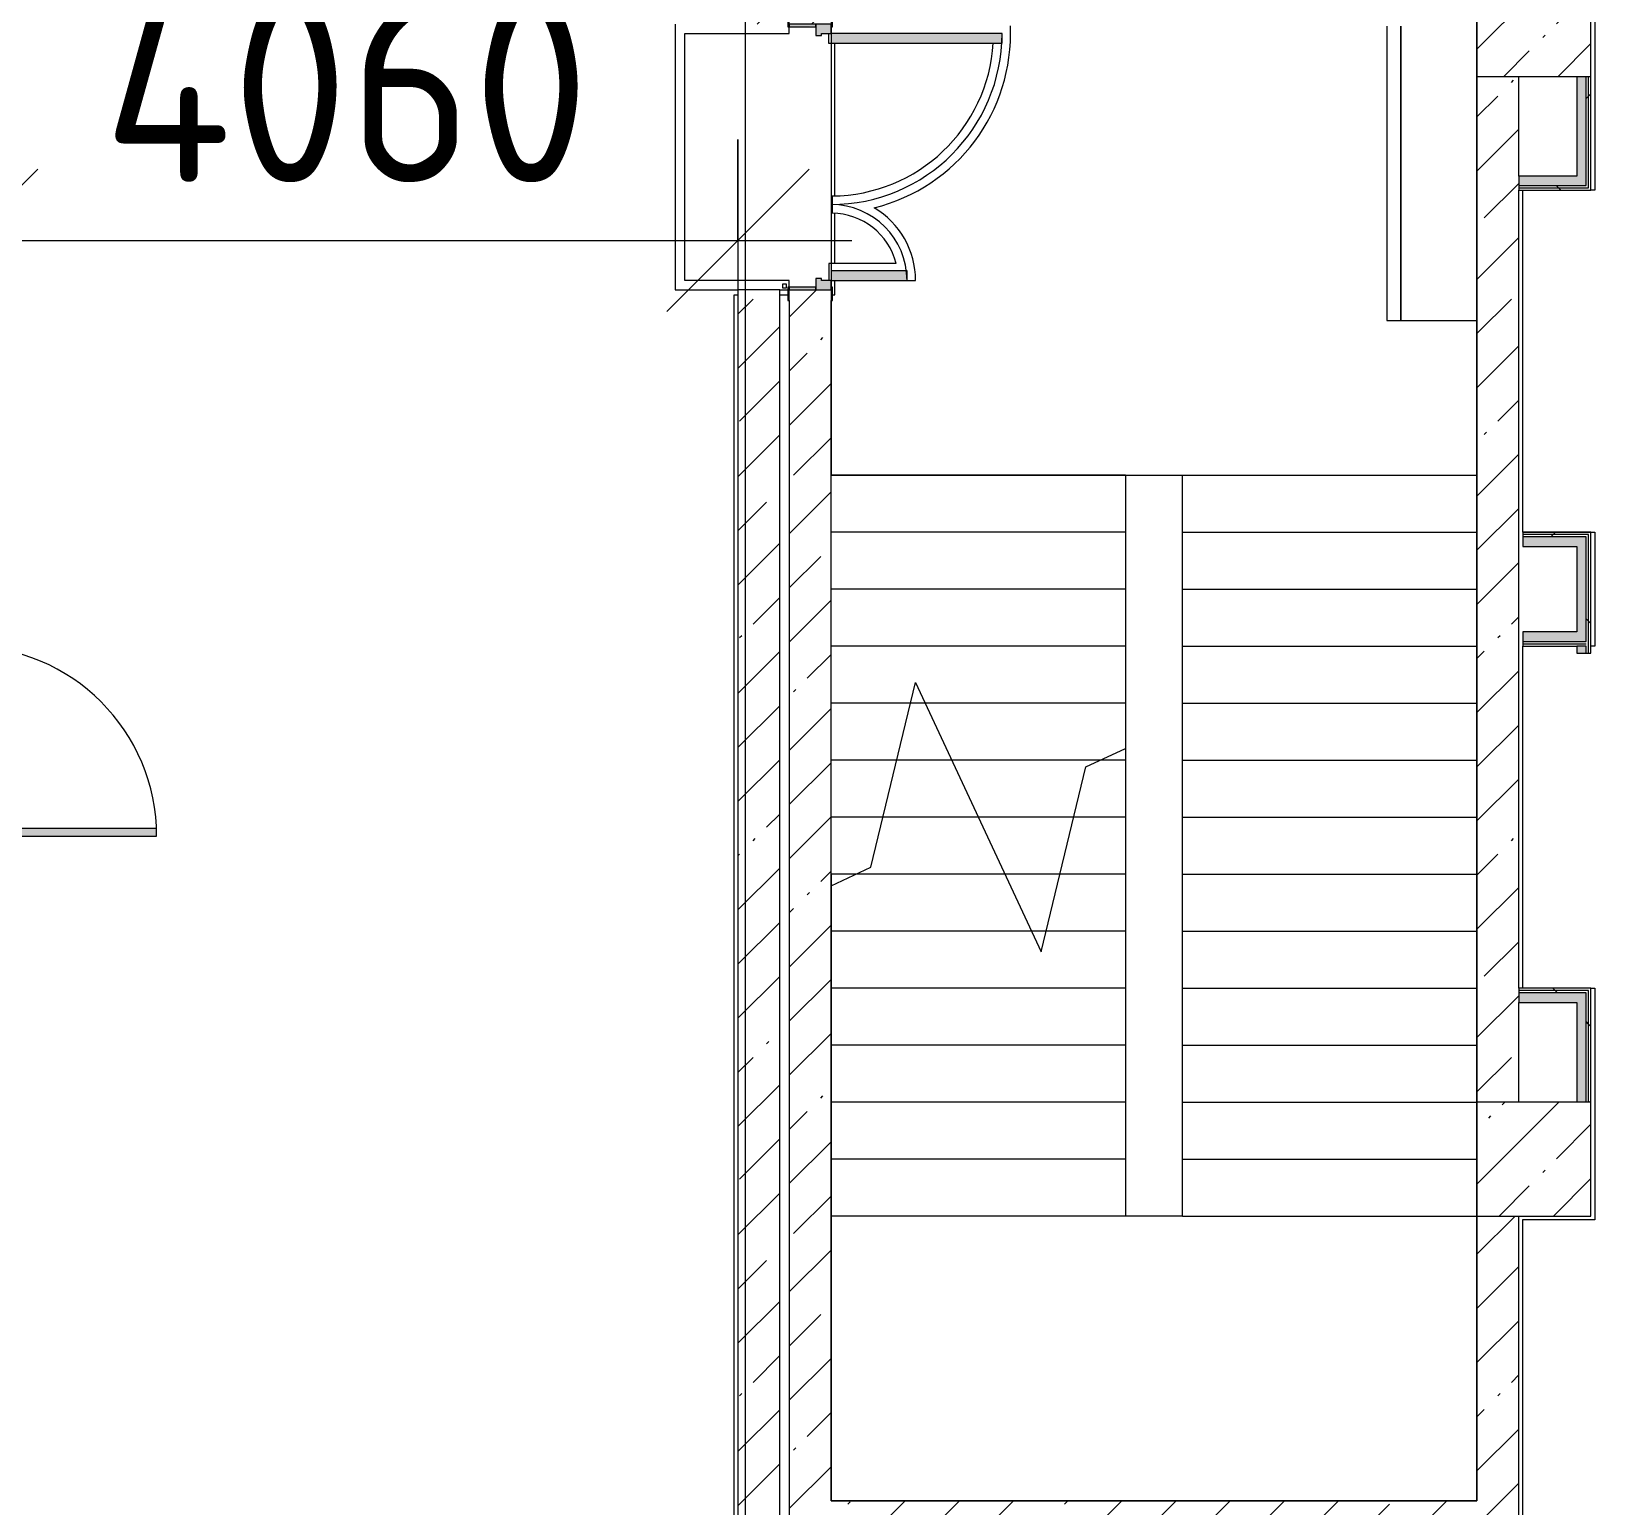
# Model space of a CAD drawing. Header units: millimetres. Extents: x -7229 to 196340, y -8553 to 29000.
# Drawn here: x 34550 to 42780, y 15175 to 22937 of the extents above; entities that cross this region are included whole.
import ezdxf

# ---------------------------------------------------------------- set-up
doc = ezdxf.new("R2010")
doc.units = ezdxf.units.MM
for name, color, linetype, lineweight in [('A-ANNO-DIMS', 7, 'Continuous', 9), ('A-ANNO-DIMS-500', 7, 'Continuous', 9), ('A-WALL', 7, 'Continuous', 5), ('A-WALL-1', 7, 'Continuous', 9), ('I-WALL', 7, 'Continuous', 5), ('S-COLS', 7, 'Continuous', 5), ('S-STRS', 7, 'Continuous', 5), ('S-STRS-MBND', 7, 'Continuous', 5), ('Оси', 7, 'Continuous', 9)]:
    doc.layers.add(name, color=color, linetype=linetype, lineweight=lineweight)
for name, color, linetype, lineweight, true_color in [('A-DOOR-3', 7, 'Continuous', 5, 0xe2e2e2), ('A-DOOR-4', 7, 'Continuous', 5, 0xaaaaaa), ('A-DOOR-FRAM-2', 7, 'Continuous', 5, 0xe2e2e2), ('A-DOOR-FRAM-3', 7, 'Continuous', 5, 0xaaaaaa), ('A-FLOR-2', 7, 'Continuous', 5, 0xaaaaaa), ('I-WALL-1', 7, 'Continuous', 5, 0xe7e7e7)]:
    doc.layers.add(name, color=color, linetype=linetype, lineweight=lineweight, true_color=true_color)
doc.styles.add('ISOCPEUR', font='isocpeur.ttf', dxfattribs={"width": 0.9, "height": 1000})
doc.dimstyles.new('ISO-2_0_0_9К_Средний_округл2', dxfattribs={"dimscale": 304.8, "dimtxt": 995.981176, "dimasz": 2.46063, "dimexe": 1.968504, "dimexo": 0, "dimgap": 0, "dimtad": 1, "dimdec": 0, "dimrnd": 10, "dimzin": 0, "dimdsep": 46, "dimtxsty": 'ISOCPEUR', "dimblk1": 'OBLIQUE', "dimblk2": 'OBLIQUE', "dimsah": 1, "dimcen": 0.09, "dimdle": 1.968504, "dimazin": 0, "dimtfac": 1, "dimtdec": 4, "dimtix": 1, "dimtmove": 0, "dimatfit": 3, "dimfxl": 1, "dimtvp": 1, "dimtolj": 1, "dimtzin": 0, "dimarcsym": 2})
pattern_1 = [(45, (0, 0), (-285.123, 285.123), []), (45, (285.12, 0), (-285.123, 285.123), [504.031, -100.806, 16.764, -84.042])]
pattern_2 = [(45, (0, 0), (-530.33, 530.33), []), (135, (0, 0), (-530.33, -530.33), [])]

# ---------------------------------------------------------------- blocks, each defined once
blk = doc.blocks.new('BSC_Колонна _Прямоугольная - 600х600-V37-1_2_3_птичка зашивка')
at = {"layer": 'S-COLS'}
h = blk.add_hatch(dxfattribs=at)
h.set_pattern_fill('FP_51', color=256, style=0, pattern_type=2)
h.set_pattern_definition([(45, (-42460, -17000), (-285.123, 285.123), []), (45, (-42174.88, -17000), (-285.123, 285.123), [504.031, -100.806, 16.764, -84.042])])
h.paths.add_polyline_path([(-300, -300), (300, -300), (300, 300), (-300, 300), (-300, 265.9)])
for p, q in [((300, 300), (-300, 300)), ((-300, 300), (-300, -300)), ((300, -300), (300, 300)), ((-300, -300), (300, -300))]:
    blk.add_line(p, q, dxfattribs=at)
blk = doc.blocks.new('BSC_Колонна _Прямоугольная - 600х600-V38-1_2_3_птичка зашивка')
at = {"layer": 'S-COLS'}
h = blk.add_hatch(dxfattribs=at)
h.set_pattern_fill('FP_52', color=256, style=0, pattern_type=2)
h.set_pattern_definition([(45, (-42460, -23000), (-285.123, 285.123), []), (45, (-42174.88, -23000), (-285.123, 285.123), [504.031, -100.806, 16.764, -84.042])])
h.paths.add_polyline_path([(300, -300), (300, 300), (-300, 300), (-300, -300), (142, -300)])
for p, q in [((300, 300), (-300, 300)), ((-300, 300), (-300, -300)), ((300, -300), (300, 300)), ((-300, -300), (300, -300))]:
    blk.add_line(p, q, dxfattribs=at)
blk = doc.blocks.new('110_Дверь_СКБ_2Ст - Д-1 Лестничная клетка EIS60-V83-1_2_3_птичка зашивка')
at = {"layer": 'A-DOOR-3'}
for points in [[(-587.5, 344.1), (-587.5, 1010), (-637.5, 1010), (-637.5, 110), (-587.5, 110)], [(662.5, 510), (612.5, 510), (612.5, 110), (662.5, 110), (662.5, 344.1)], [(712.5, -110), (712.5, 30), (697.5, 30), (697.5, -110)]]:
    blk.add_hatch(color=256, dxfattribs=at).paths.add_polyline_path(points)
h = blk.add_hatch(color=256, dxfattribs=at)
h.paths.add_polyline_path([(712.5, 98.9), (712.5, 110), (662.5, 110), (662.5, 60), (652.5, 60), (652.5, 30), (712.5, 30)])
h.paths.add_polyline_path([(-627.5, 50), (-627.5, 60), (-637.5, 60), (-637.5, 110), (-687.5, 110), (-687.5, 30), (-627.5, 30)])
at = {"layer": 'A-DOOR-FRAM-2'}
for points in [[(-672.5, 118), (-742.5, 118), (-742.5, 110), (-672.5, 110)], [(767.5, 118), (697.5, 118), (697.5, 110), (767.5, 110)], [(-672.5, -110), (-677.5, 30), (-687.5, 30), (-687.5, -110), (-677.5, -110)], [(-672.5, -110), (-742.5, -110), (-742.5, -118), (-672.5, -118)], [(767.5, -110), (697.5, -110), (697.5, -118), (767.5, -118)]]:
    blk.add_hatch(color=256, dxfattribs=at).paths.add_polyline_path(points)
at = {"layer": 'A-DOOR-4'}
for p, q in [((-637.5, 1010), (-637.5, 110)), ((-587.5, 1010), (-637.5, 1010)), ((-587.5, 110), (-587.5, 1010)), ((662.5, 510), (612.5, 510)), ((612.5, 510), (612.5, 110)), ((662.5, 110), (662.5, 510)), ((-637.5, 110), (-587.5, 110)), ((612.5, 110), (662.5, 110))]:
    blk.add_line(p, q, dxfattribs=at)
for centre, radius, start, end in [((-637.5, 110), 900, 0, 90), ((662.5, 110), 400, 90, 180)]:
    blk.add_arc(centre, radius, start, end, dxfattribs=at)
at = {"layer": 'A-DOOR-FRAM-3'}
for p, q in [((-672.5, 118), (-742.5, 118)), ((-742.5, 118), (-742.5, 110)), ((-742.5, 110), (-672.5, 110)), ((-637.5, 110), (-687.5, 110)), ((-687.5, 110), (-687.5, 30)), ((-672.5, 110), (-672.5, 118)), ((-637.5, 60), (-637.5, 110)), ((662.5, 110), (662.5, 60)), ((712.5, 110), (662.5, 110)), ((767.5, 118), (697.5, 118)), ((697.5, 118), (697.5, 110)), ((697.5, 110), (767.5, 110)), ((712.5, 30), (712.5, 110)), ((767.5, 110), (767.5, 118)), ((-687.5, 30), (-627.5, 30)), ((-672.5, 30), (-687.5, 30)), ((-687.5, 30), (-687.5, -110)), ((-672.5, -110), (-672.5, 30)), ((-627.5, 60), (-637.5, 60)), ((-627.5, 30), (-627.5, 60)), ((662.5, 60), (652.5, 60)), ((652.5, 60), (652.5, 30)), ((652.5, 30), (712.5, 30)), ((712.5, 30), (697.5, 30)), ((697.5, 30), (697.5, -110)), ((712.5, -110), (712.5, 30)), ((-672.5, -110), (-742.5, -110)), ((-742.5, -110), (-742.5, -118)), ((-742.5, -118), (-672.5, -118)), ((-687.5, -110), (-672.5, -110)), ((-672.5, -118), (-672.5, -110)), ((697.5, -110), (712.5, -110)), ((767.5, -110), (697.5, -110)), ((697.5, -110), (697.5, -118)), ((697.5, -118), (767.5, -118)), ((767.5, -118), (767.5, -110))]:
    blk.add_line(p, q, dxfattribs=at)
blk = doc.blocks.new('110_Дверь_СКБ_1Ст_Внутренняя1 - Д-4к_п__1100x2100h_Артистические EI30-23988509-1_2_3_птичка зашивка')
at = {"layer": 'A-DOOR-3'}
h = blk.add_hatch(color=256, dxfattribs=at)
h.paths.add_polyline_path([(537.5, 100), (512.5, 100), (512.5, 60), (502.5, 60), (502.5, 20), (537.5, 20)])
h.paths.add_polyline_path([(-477.5, 60), (-487.5, 60), (-487.5, 100), (-512.5, 100), (-512.5, 20), (-477.5, 20), (-477.5, 44)])
at = {"layer": 'A-DOOR-4'}
h = blk.add_hatch(dxfattribs=at)
h.set_pattern_fill('FP_59', color=256, style=0, pattern_type=2)
h.set_pattern_definition([(135, (1751.41, 164.685), (-14.14214, -14.14214), []), (225, (1751.41, 164.685), (14.14214, -14.14214), [])])
h.paths.add_polyline_path([(562.5, 100), (537.5, 100), (537.5, -100), (562.5, -100)])
at = {"layer": 'A-DOOR-FRAM-2'}
for points in [[(512.5, 100), (512.5, 1100), (472.5, 1100), (472.5, 100)], [(-497.5, 100), (-497.5, 108), (-567.5, 108), (-567.5, 100), (-512.5, 100)], [(592.5, 108), (522.5, 108), (522.5, 100), (592.5, 100)], [(-497.5, 20), (-512.5, 20), (-512.5, -100), (-497.5, -100), (-497.5, -72.6)], [(537.5, 20), (522.5, 20), (522.5, -100), (537.5, -100)], [(-497.5, -108), (-497.5, -100), (-567.5, -100), (-567.5, -108), (-512.5, -108)], [(592.5, -108), (592.5, -100), (522.5, -100), (522.5, -108), (562.5, -108)]]:
    blk.add_hatch(color=256, dxfattribs=at).paths.add_polyline_path(points)
at = {"layer": 'A-DOOR-FRAM-3'}
h = blk.add_hatch(dxfattribs=at)
h.set_pattern_fill('FP_60', color=256, style=0, pattern_type=2)
h.set_pattern_definition([(45, (-371.384, 164.685), (-14.1421, 14.1421), []), (135, (-371.384, 164.685), (-14.1421, -14.1421), [])])
h.paths.add_polyline_path([(-512.5, -100), (-512.5, 100), (-537.5, 100), (-537.5, -100)])
at = {"layer": 'A-DOOR-4'}
for p, q in [((512.5, 1100), (472.5, 1100)), ((472.5, 1100), (472.5, 100)), ((512.5, 100), (512.5, 1100)), ((472.5, 100), (512.5, 100))]:
    blk.add_line(p, q, dxfattribs=at)
blk.add_arc((512.5, 100), 1000, 90, 180, dxfattribs=at)
at = {"layer": 'A-DOOR-FRAM-3'}
for p, q in [((-497.5, 108), (-567.5, 108)), ((-567.5, 108), (-567.5, 100)), ((-567.5, 100), (-497.5, 100)), ((-512.5, 100), (-537.5, 100)), ((-537.5, 100), (-537.5, -100)), ((-487.5, 100), (-512.5, 100)), ((-512.5, 100), (-512.5, 20)), ((-512.5, -100), (-512.5, 100)), ((-497.5, 100), (-512.5, 100)), ((-512.5, 100), (-512.5, 99)), ((-512.5, 99), (-497.5, 99)), ((-497.5, 100), (-497.5, 108)), ((-497.5, 99), (-497.5, 100)), ((-487.5, 60), (-487.5, 100)), ((512.5, 100), (512.5, 60)), ((537.5, 100), (512.5, 100)), ((592.5, 108), (522.5, 108)), ((522.5, 108), (522.5, 100)), ((537.5, 100), (522.5, 100)), ((522.5, 100), (522.5, 99)), ((522.5, 100), (592.5, 100)), ((522.5, 99), (537.5, 99)), ((537.5, 20), (537.5, 100)), ((562.5, 100), (537.5, 100)), ((537.5, 100), (537.5, -100)), ((537.5, 99), (537.5, 100)), ((562.5, -100), (562.5, 100)), ((592.5, 100), (592.5, 108)), ((-512.5, 20), (-477.5, 20)), ((-497.5, 20), (-512.5, 20)), ((-512.5, 20), (-512.5, -100)), ((-497.5, -100), (-497.5, 20)), ((-477.5, 60), (-487.5, 60)), ((-477.5, 20), (-477.5, 60)), ((512.5, 60), (502.5, 60)), ((502.5, 60), (502.5, 20)), ((502.5, 20), (537.5, 20)), ((537.5, 20), (522.5, 20)), ((522.5, 20), (522.5, -100)), ((537.5, -100), (537.5, 20)), ((-497.5, -100), (-567.5, -100)), ((-567.5, -100), (-567.5, -108)), ((-567.5, -108), (-497.5, -108)), ((-537.5, -100), (-512.5, -100)), ((-512.5, -100), (-497.5, -100)), ((-497.5, -108), (-497.5, -100)), ((522.5, -100), (537.5, -100)), ((592.5, -100), (522.5, -100)), ((522.5, -100), (522.5, -108)), ((522.5, -108), (592.5, -108)), ((537.5, -100), (562.5, -100)), ((592.5, -108), (592.5, -100))]:
    blk.add_line(p, q, dxfattribs=at)
blk = doc.blocks.new('Зашивка приборов отопления6 - Зашивка приборов отопления-33276534-1_2_3_птичка зашивка')
at = {"layer": 'A-WALL'}
for p, q in [((75235, 535), (73684.6, 535)), ((73684.6, 535), (73684.6, 460)), ((73684.6, 460), (73684.6, 60)), ((73684.6, 460), (75235, 460)), ((75235, 460), (73685, 460)), ((73685, 460), (73685, 60))]:
    blk.add_line(p, q, dxfattribs=at)
blk = doc.blocks.new('DIMBLOCK1-1_2_3_птичка зашивка')
at = {"layer": 'A-ANNO-DIMS-500'}
for p, q in [((34210, 22366.8), (34210, 21236.4)), ((34210, 21836.4), (34210, 22366.8)), ((38270, 22366.8), (38270, 21236.4)), ((38270, 21836.4), (38270, 22366.8)), ((33610, 21836.4), (38870, 21836.4))]:
    blk.add_line(p, q, dxfattribs=at)
at = {"layer": 'A-ANNO-DIMS-500', "lineweight": 20}
for p, q in [((34210, 21836.4), (34585, 22211.4)), ((38270, 21836.4), (38645, 22211.4)), ((34210, 21836.4), (33835, 21461.4)), ((38270, 21836.4), (37895, 21461.4))]:
    blk.add_line(p, q, dxfattribs=at)
at = {"layer": 'A-ANNO-DIMS-500', "color": 0, "insert": (34928, 23142.9), "char_height": 1000, "width": 3148.833, "attachment_point": 1, "line_spacing_factor": 1.149209, "style": 'ISOCPEUR'}
blk.add_mtext('4060', dxfattribs=at)
blk = doc.blocks.new('_Oblique')
at = {"color": 0, "linetype": 'ByBlock', "lineweight": -2}
blk.add_line((-0.5, -0.5), (0.5, 0.5), dxfattribs=at)

msp = doc.modelspace()

# ---------------------------------------------------------------- hatches: boundary and pattern name
at = {"layer": 'I-WALL'}
h = msp.add_hatch(dxfattribs=at)
h.set_pattern_fill('FP_1', color=256, style=0, pattern_type=2)
h.set_pattern_definition(pattern_1)
h.paths.add_polyline_path([(38270, 15200), (38490, 15200), (38490, 21575.3), (38270, 21575.3), (38270, 18862.5)])
h.paths.add_polyline_path([(38270, 22975.3), (38490, 22975.3), (38490, 23400), (38270, 23400), (38270, 23004)])
h = msp.add_hatch(dxfattribs=at)
h.set_pattern_fill('FP_1', color=256, style=0, pattern_type=2)
h.set_pattern_definition(pattern_1)
h.paths.add_polyline_path([(38760, 10450), (38757.9, 12125), (38540, 12125), (38540, 10450)])
h.paths.add_polyline_path([(38540, 13525), (38760, 13525), (38760, 21575.3), (38540, 21575.3), (38540, 13760)])
h.paths.add_polyline_path([(38760, 22975.3), (38760, 23420.3), (38540, 23420.3), (38540, 22975.3), (38710, 22975.3)])
h = msp.add_hatch(dxfattribs=at)
h.set_pattern_fill('FP_1', color=256, style=0, pattern_type=2)
h.set_pattern_definition(pattern_1)
h.paths.add_polyline_path([(42160, 17300), (42380, 17300), (42380, 22700), (42160, 22700), (42160, 19613.1)])
h = msp.add_hatch(dxfattribs=at)
h.set_pattern_fill('FP_137', color=256, style=0, pattern_type=2)
h.set_pattern_definition(pattern_2)
h.paths.add_polyline_path([(42735, 22112.5), (42747.5, 22112.5), (42747.5, 22700), (42735, 22700), (42735, 22125)])
h = msp.add_hatch(dxfattribs=at)
h.set_pattern_fill('FP_137', color=256, style=0, pattern_type=2)
h.set_pattern_definition(pattern_2)
h.paths.add_polyline_path([(42747.5, 22100), (42760, 22100), (42760, 22700), (42747.5, 22700), (42747.5, 22112.5)])
h = msp.add_hatch(dxfattribs=at)
h.set_pattern_fill('FP_137', color=256, style=0, pattern_type=2)
h.set_pattern_definition(pattern_2)
h.paths.add_polyline_path([(42602, 22112.5), (42735, 22112.5), (42735, 22125), (42380, 22125), (42380, 22112.5), (42400, 22112.5)])
h = msp.add_hatch(dxfattribs=at)
h.set_pattern_fill('FP_137', color=256, style=0, pattern_type=2)
h.set_pattern_definition(pattern_2)
h.paths.add_polyline_path([(42400, 22100), (42747.5, 22100), (42747.5, 22112.5), (42380, 22112.5), (42380, 22100)])
h = msp.add_hatch(dxfattribs=at)
h.set_pattern_fill('FP_137', color=256, style=0, pattern_type=2)
h.set_pattern_definition(pattern_2)
h.paths.add_polyline_path([(42747.5, 20287.5), (42747.5, 20300), (42401, 20300), (42401, 20287.5), (42735, 20287.5)])
h = msp.add_hatch(dxfattribs=at)
h.set_pattern_fill('FP_137', color=256, style=0, pattern_type=2)
h.set_pattern_definition(pattern_2)
h.paths.add_polyline_path([(42725.7, 20275), (42735, 20280.7), (42735, 20287.5), (42401, 20287.5), (42401, 20275), (42723.9, 20275)])
h = msp.add_hatch(dxfattribs=at)
h.set_pattern_fill('FP_137', color=256, style=0, pattern_type=2)
h.set_pattern_definition(pattern_2)
h.paths.add_polyline_path([(42747.5, 19662.5), (42747.5, 20287.5), (42735, 20287.5), (42735, 19662.5)])
h = msp.add_hatch(dxfattribs=at)
h.set_pattern_fill('FP_137', color=256, style=0, pattern_type=2)
h.set_pattern_definition(pattern_2)
h.paths.add_polyline_path([(42760, 19662.5), (42760, 20300), (42747.5, 20300), (42747.5, 19662.5)])
h = msp.add_hatch(dxfattribs=at)
h.set_pattern_fill('FP_137', color=256, style=0, pattern_type=2)
h.set_pattern_definition(pattern_2)
h.paths.add_polyline_path([(42380, 17887.5), (42747.5, 17887.5), (42747.5, 17900), (42380, 17900)])
h = msp.add_hatch(dxfattribs=at)
h.set_pattern_fill('FP_137', color=256, style=0, pattern_type=2)
h.set_pattern_definition(pattern_2)
h.paths.add_polyline_path([(42380, 17875), (42735, 17875), (42734.7, 17887.5), (42380, 17887.5)])
h = msp.add_hatch(dxfattribs=at)
h.set_pattern_fill('FP_137', color=256, style=0, pattern_type=2)
h.set_pattern_definition(pattern_2)
h.paths.add_polyline_path([(42747.5, 17300), (42747.5, 17887.5), (42735, 17887.5), (42735, 17300)])
h = msp.add_hatch(dxfattribs=at)
h.set_pattern_fill('FP_137', color=256, style=0, pattern_type=2)
h.set_pattern_definition(pattern_2)
h.paths.add_polyline_path([(42760, 17300), (42760, 17900), (42747.5, 17900), (42747.5, 17300)])
h = msp.add_hatch(dxfattribs=at)
h.set_pattern_fill('FP_1', color=256, style=0, pattern_type=2)
h.set_pattern_definition(pattern_1)
h.paths.add_polyline_path([(42380, 15200), (42380, 16700), (42160, 16700), (42160, 15200)])
h = msp.add_hatch(dxfattribs=at)
h.set_pattern_fill('FP_1', color=256, style=0, pattern_type=2)
h.set_pattern_definition(pattern_1)
h.paths.add_polyline_path([(38490, 11200), (38490, 12125), (38270, 12125), (38270, 11200), (38436.1, 11200)])
h.paths.add_polyline_path([(38490, 13525), (38490, 15200), (38270, 15200), (38270, 13525), (38350, 13525)])
h = msp.add_hatch(dxfattribs=at)
h.set_pattern_fill('FP_1', color=256, style=0, pattern_type=2)
h.set_pattern_definition(pattern_1)
h.paths.add_polyline_path([(38994.1, 14980), (42380, 14980), (42380, 15200), (38760, 15200), (38760, 14980), (38780, 14980)])
at = {"layer": 'I-WALL-1'}
for points in [[(42685, 22125), (42735, 22125), (42735, 22700), (42685, 22700), (42685, 22175)], [(42602, 22125), (42685, 22125), (42685, 22175), (42380, 22175), (42380, 22125), (42400, 22125)], [(42685, 20225), (42685, 20275), (42401, 20275), (42401, 20225), (42619.2, 20225)], [(42602, 19725), (42685, 19725), (42685, 19775), (42401, 19775), (42401, 19725)], [(42380, 17825), (42685, 17825), (42685, 17875), (42380, 17875)], [(42685, 17300), (42735, 17300), (42735, 17875), (42685, 17875), (42685, 17825)]]:
    msp.add_hatch(color=256, dxfattribs=at).paths.add_polyline_path(points)
h = msp.add_hatch(color=256, dxfattribs=at)
h.paths.add_polyline_path([(42685, 19662.5), (42735, 19662.5), (42735, 19700), (42685, 19700)])
h.paths.add_polyline_path([(42725.7, 19725), (42735, 19725), (42735, 20275), (42685, 20275), (42685, 19725), (42724, 19725)])

# ---------------------------------------------------------------- linework, layer by layer
at = {"layer": 'A-FLOR-2'}
for p, q in [((42780, 23320), (42780, 22100)), ((37940, 22975.3), (37940, 21575.3)), ((37990, 21625.3), (37990, 22925.3)), ((37990, 22925.3), (38540, 22925.3)), ((38540, 22925.3), (38540, 22960.3)), ((38745.9, 22925.3), (38745.9, 22875.3)), ((38745.9, 22875.3), (38760, 22875.3)), ((38760, 22875.3), (38760, 21715.3)), ((38780, 22071.2), (38780, 22875.3)), ((38765.9, 22070.3), (38765.9, 21980.2)), ((42400, 22100), (42400, 20300.5)), ((42780, 22100), (42760, 22100)), ((38780, 21715.3), (38780, 21978.7)), ((39103.4, 21715.3), (38748.9, 21715.3)), ((38748.9, 21715.3), (38748.9, 21625.3)), ((37940, 21575.3), (38270, 21575.3)), ((38540, 21625.3), (37990, 21625.3)), ((38490, 21575.3), (38532, 21575.3)), ((38540, 21590.3), (38540, 21625.3)), ((38780, 21550.3), (38780, 21625.3)), ((39160, 21625.3), (39205, 21625.3)), ((38250, 13475), (38250, 21550.3)), ((38250, 21550.3), (38270.9, 21550.3)), ((38490, 21550.3), (38532, 21550.3)), ((38768, 21550.3), (38780, 21550.3)), ((42400, 20300.5), (42780, 20300.5)), ((42780, 20300.5), (42780, 19700.5)), ((42400, 19700.5), (42400, 17900)), ((42780, 19700.5), (42759.2, 19700.5)), ((42760, 17900), (42780, 17900)), ((42780, 17900), (42780, 16680)), ((42780, 16680), (42400, 16680)), ((42400, 16680), (42400, 15102.5))]:
    msp.add_line(p, q, dxfattribs=at)
for centre, radius, start, end in [((38760, 22925.3), 945, 283.90489, 2.42594), ((38760, 22925.3), 855, 270.39464, 356.64746), ((38760, 21625.3), 355, 14.68597, 89.0495), ((38760, 21625.3), 445, 0, 59.31464)]:
    msp.add_arc(centre, radius, start, end, dxfattribs=at)
at = {"layer": 'A-WALL'}
for p, q in [((38525, 21606.3), (38505, 21606.3)), ((38505, 21606.3), (38505, 21586.3)), ((38505, 21586.3), (38525, 21586.3)), ((38525, 21586.3), (38525, 21606.3))]:
    msp.add_line(p, q, dxfattribs=at)
at = {"layer": 'A-WALL-1'}
for p, q in [((42735, 22125), (42735, 22700)), ((42747.5, 22112.5), (42747.5, 22700)), ((42380, 22175), (42380, 22100)), ((42380, 22125), (42735, 22125)), ((42380, 22112.5), (42747.5, 22112.5)), ((42747.5, 20287.5), (42401, 20287.5)), ((42735, 20275), (42401, 20275)), ((42735, 19725), (42735, 20275)), ((42747.5, 19662.5), (42747.5, 20287.5)), ((42401, 19725), (42735, 19725)), ((42401, 19712.5), (42735, 19712.5)), ((42735, 19700), (42685, 19700)), ((42735, 19662.5), (42735, 19700)), ((42380, 17900), (42380, 17825)), ((42747.5, 17887.5), (42380, 17887.5)), ((42735, 17875), (42380, 17875)), ((42735, 17300), (42735, 17875)), ((42747.5, 17300), (42747.5, 17887.5))]:
    msp.add_line(p, q, dxfattribs=at)
at = {"layer": 'I-WALL'}
for p, q in [((42160, 22700), (42160, 17300)), ((42380, 22175), (42380, 22700)), ((42685, 22700), (42685, 22175)), ((42760, 22100), (42760, 22700)), ((42685, 22175), (42380, 22175)), ((42380, 17900), (42380, 22100)), ((42380, 22100), (42760, 22100)), ((38490, 21575.3), (38270, 21575.3)), ((38270, 21575.3), (38270, 13580)), ((38490, 13580), (38490, 21575.3)), ((38540, 21520.3), (38540, 13525)), ((38760, 15200), (38760, 21520.3)), ((42760, 20300), (42401, 20300)), ((42401, 20300), (42401, 20225)), ((42760, 19662.5), (42760, 20300)), ((42401, 20225), (42685, 20225)), ((42685, 20225), (42685, 19775)), ((42685, 19775), (42401, 19775)), ((42401, 19775), (42401, 19700)), ((42401, 19700), (42685, 19700)), ((42685, 19700), (42685, 19662.5)), ((42685, 19662.5), (42760, 19662.5)), ((42760, 17900), (42380, 17900)), ((42760, 17300), (42760, 17900)), ((42380, 17300), (42380, 17825)), ((42380, 17825), (42685, 17825)), ((42685, 17825), (42685, 17300)), ((42160, 16700), (42160, 15200)), ((42380, 12300), (42380, 16700)), ((42160, 15200), (38760, 15200))]:
    msp.add_line(p, q, dxfattribs=at)
at = {"layer": 'S-STRS'}
for p, q in [((40310, 20600), (38760, 20600)), ((40310, 20600), (38760, 20600)), ((40310, 20600), (40310, 20300)), ((40310, 20300), (38760, 20300)), ((40310, 20300), (38760, 20300)), ((40310, 20300), (40310, 20000)), ((40310, 20000), (38760, 20000)), ((40310, 20000), (38760, 20000)), ((40310, 20000), (40310, 19700)), ((40310, 19700), (38760, 19700)), ((40310, 19700), (38760, 19700)), ((40310, 19700), (40310, 19400)), ((39178.6, 19400), (38760, 19400)), ((39178.6, 19400), (38760, 19400)), ((40310, 19400), (39255.2, 19400)), ((40310, 19400), (39255.2, 19400)), ((40310, 19400), (40310, 19161.4)), ((39105.7, 19100), (38760, 19100)), ((39105.7, 19100), (38760, 19100)), ((40178.4, 19100), (39395.1, 19100)), ((40178.4, 19100), (39395.1, 19100)), ((39032.8, 18800), (38760, 18800)), ((39032.8, 18800), (38760, 18800)), ((40037.2, 18800), (39535, 18800)), ((40037.2, 18800), (39535, 18800)), ((38760, 18500), (38760, 18438.6)), ((38891.6, 18500), (38760, 18500)), ((38891.6, 18500), (38760, 18500)), ((39964.3, 18500), (39674.9, 18500)), ((39964.3, 18500), (39674.9, 18500)), ((39891.4, 18200), (39814.8, 18200)), ((39891.4, 18200), (39814.8, 18200))]:
    msp.add_line(p, q, dxfattribs=at)
at = {"layer": 'S-STRS-MBND'}
for p, q in [((38760, 23400), (38760, 20600)), ((42160, 20600), (42160, 23400)), ((38760, 20600), (40610, 20600)), ((40610, 20600), (42160, 20600)), ((40610, 16700), (40610, 20600)), ((40610, 20600), (42160, 20600)), ((42160, 16700), (42160, 20600)), ((40610, 20300), (42160, 20300)), ((40610, 20300), (42160, 20300)), ((40610, 20000), (42160, 20000)), ((40610, 20000), (42160, 20000)), ((40610, 19700), (42160, 19700)), ((40610, 19700), (42160, 19700)), ((38968.6, 18535.9), (39204.8, 19508.1)), ((39204.8, 19508.1), (39865.2, 18091.9)), ((39255.2, 19400), (39178.6, 19400)), ((39255.2, 19400), (39178.6, 19400)), ((40610, 19400), (42160, 19400)), ((40610, 19400), (42160, 19400)), ((39395.1, 19100), (39105.7, 19100)), ((39395.1, 19100), (39105.7, 19100)), ((40101.4, 19064.1), (40310, 19161.4)), ((40310, 19100), (40178.4, 19100)), ((40310, 19100), (40178.4, 19100)), ((40310, 19161.4), (40310, 16700)), ((40610, 19100), (42160, 19100)), ((40610, 19100), (42160, 19100)), ((39865.2, 18091.9), (40101.4, 19064.1)), ((39535, 18800), (39032.8, 18800)), ((39535, 18800), (39032.8, 18800)), ((40310, 18800), (40037.2, 18800)), ((40310, 18800), (40037.2, 18800)), ((40610, 18800), (42160, 18800)), ((40610, 18800), (42160, 18800)), ((38760, 18438.6), (38968.6, 18535.9)), ((38760, 18438.6), (38760, 16700)), ((39674.9, 18500), (38891.6, 18500)), ((39674.9, 18500), (38891.6, 18500)), ((40310, 18500), (39964.3, 18500)), ((40310, 18500), (39964.3, 18500)), ((40610, 18500), (42160, 18500)), ((40610, 18500), (42160, 18500)), ((39814.8, 18200), (38760, 18200)), ((39814.8, 18200), (38760, 18200)), ((40310, 18200), (39891.4, 18200)), ((40310, 18200), (39891.4, 18200)), ((40610, 18200), (42160, 18200)), ((40610, 18200), (42160, 18200)), ((40310, 17900), (38760, 17900)), ((40310, 17900), (38760, 17900)), ((40610, 17900), (42160, 17900)), ((40610, 17900), (42160, 17900)), ((40310, 17600), (38760, 17600)), ((40310, 17600), (38760, 17600)), ((40610, 17600), (42160, 17600)), ((40610, 17600), (42160, 17600)), ((40310, 17300), (38760, 17300)), ((40310, 17300), (38760, 17300)), ((40610, 17300), (42160, 17300)), ((40610, 17300), (42160, 17300)), ((40310, 17000), (38760, 17000)), ((40310, 17000), (38760, 17000)), ((40610, 17000), (42160, 17000)), ((40610, 17000), (42160, 17000)), ((38760, 16700), (38760, 15200)), ((40310, 16700), (38760, 16700)), ((40310, 16700), (38760, 16700)), ((40610, 16700), (40310, 16700)), ((40610, 16700), (42160, 16700)), ((40610, 16700), (42160, 16700)), ((42160, 15200), (42160, 16700)), ((38760, 15200), (42160, 15200))]:
    msp.add_line(p, q, dxfattribs=at)
at = {"layer": 'Оси'}
msp.add_line((38310, 11299.7), (38310, 23799.7), dxfattribs=at)

# ---------------------------------------------------------------- block references
at = {"layer": 'A-DOOR-4', "rotation": 269.9999999999999}
for name, p in [('110_Дверь_СКБ_2Ст - Д-1 Лестничная клетка EIS60-V83-1_2_3_птичка зашивка', (38650, 22287.8)), ('110_Дверь_СКБ_1Ст_Внутренняя1 - Д-4к_п__1100x2100h_Артистические EI30-23988509-1_2_3_птичка зашивка', (34110, 19212.5))]:
    msp.add_blockref(name, p, dxfattribs=at)
at = {"layer": 'A-WALL', "rotation": 89.9999999999998}
msp.add_blockref('Зашивка приборов отопления6 - Зашивка приборов отопления-33276534-1_2_3_птичка зашивка', (42220, -52270), dxfattribs=at)
at = {"layer": 'S-COLS'}
for name, p in [('BSC_Колонна _Прямоугольная - 600х600-V38-1_2_3_птичка зашивка', (42460, 23000)), ('BSC_Колонна _Прямоугольная - 600х600-V37-1_2_3_птичка зашивка', (42460, 17000))]:
    msp.add_blockref(name, p, dxfattribs=at)

# ---------------------------------------------------------------- dimensions: what is measured, and where the dimension line sits
at = {"layer": 'A-ANNO-DIMS'}
dim = msp.add_linear_dim(base=(38270, 21836.4), p1=(34210, 22366.8), p2=(38270, 22366.8), dimstyle='ISO-2_0_0_9К_Средний_округл2', override={"dimpost": '<>', "dimfxl": 4060}, dxfattribs=at)
dim.commit()
dim.dimension.update_dxf_attribs({"geometry": 'DIMBLOCK1-1_2_3_птичка зашивка', "text_midpoint": (36240, 22336.4)})

doc.saveas('drawing.dxf')
